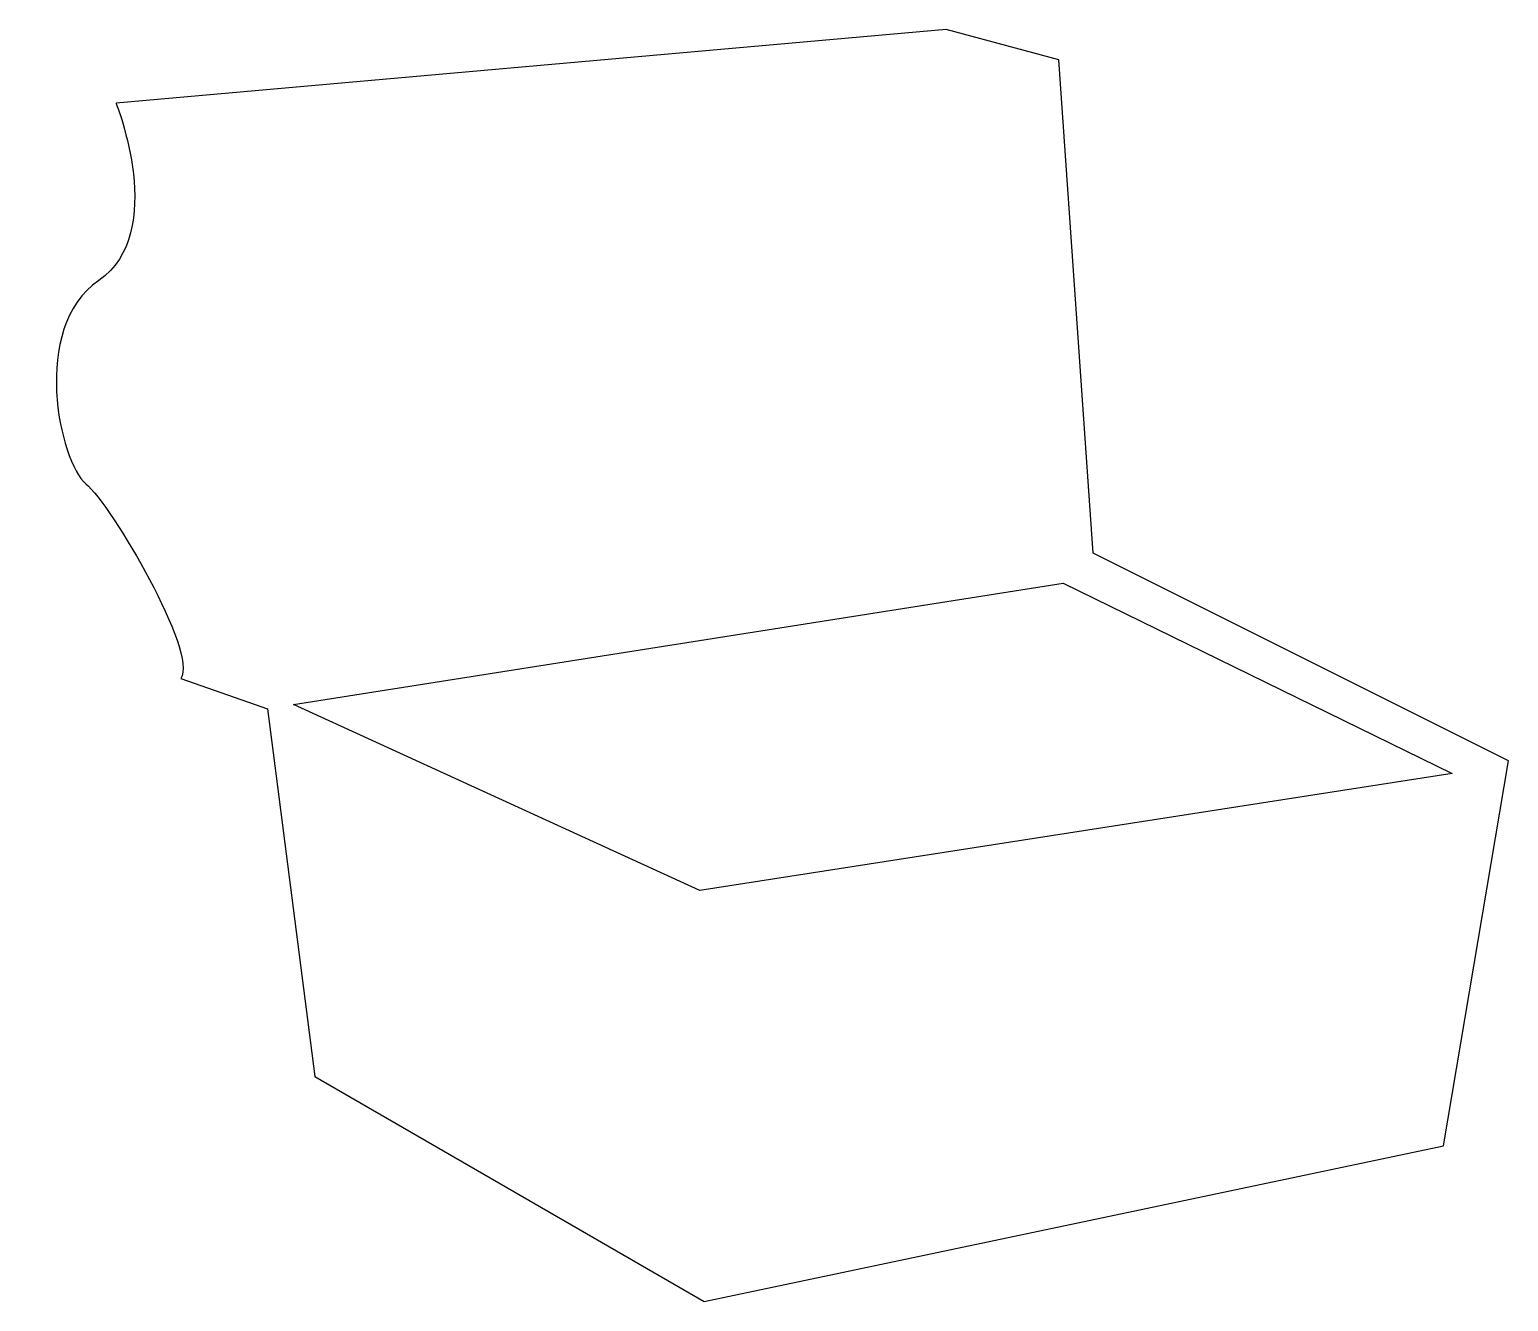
# Model space of a CAD drawing. Header units: centimetres. Extents: x -10.9 to 10.5, y -9.2 to 9.2.
import ezdxf

# ---------------------------------------------------------------- set-up
doc = ezdxf.new("R2010")
doc.units = ezdxf.units.CM
doc.header["$MEASUREMENT"] = 0
doc.layers.add('Camada 1', color=7, linetype='Continuous')

msp = doc.modelspace()

# ---------------------------------------------------------------- linework, layer by layer
at = {"layer": 'Camada 1'}
for points, knots in [([(-1.13437, -9.21704), (-1.13437, -9.21704), (-6.77746, -5.95658), (-6.77746, -5.95658), (-6.77746, -5.95658), (-6.77746, -5.95658), (-7.46718, -0.627), (-7.46718, -0.627), (-7.46718, -0.627), (-7.46718, -0.627), (-8.7212, -0.18811), (-8.7212, -0.18811), (-8.7212, -0.18811), (-8.4704, 0.1881), (-9.72442, 2.31993), (-10.10061, 2.63343), (-10.10061, 2.63343), (-10.47682, 2.94693), (-10.91574, 4.89067), (-9.91252, 5.58039), (-9.91252, 5.58039), (-8.9093, 6.27008), (-9.66172, 8.15113), (-9.66172, 8.15113), (-9.66172, 8.15113), (-9.66172, 8.15113), (2.37688, 9.21704), (2.37688, 9.21704), (2.37688, 9.21704), (2.37688, 9.21704), (4.00708, 8.77812), (4.00708, 8.77812), (4.00708, 8.77812), (4.00708, 8.77812), (4.5087, 1.63022), (4.5087, 1.63022), (4.5087, 1.63022), (4.5087, 1.63022), (10.52797, -1.37942), (10.52797, -1.37942), (10.52797, -1.37942), (10.52797, -1.37942), (9.58746, -6.9598), (9.58746, -6.9598), (9.58746, -6.9598), (9.58746, -6.9598), (-1.13437, -9.21704), (-1.13437, -9.21704)], [0, 0, 0, 0, 0.07692308, 0.07692308, 0.07692308, 0.07692308, 0.15384615, 0.15384615, 0.15384615, 0.15384615, 0.23076923, 0.23076923, 0.23076923, 0.23076923, 0.30769231, 0.30769231, 0.30769231, 0.30769231, 0.38461538, 0.38461538, 0.38461538, 0.38461538, 0.46153846, 0.46153846, 0.46153846, 0.46153846, 0.53846154, 0.53846154, 0.53846154, 0.53846154, 0.61538462, 0.61538462, 0.61538462, 0.61538462, 0.69230769, 0.69230769, 0.69230769, 0.69230769, 0.76923077, 0.76923077, 0.76923077, 0.76923077, 0.84615385, 0.84615385, 0.84615385, 0.84615385, 1, 1, 1, 1]), ([(-7.09097, -0.56429), (-7.09097, -0.56429), (-1.19708, -3.26045), (-1.19708, -3.26045), (-1.19708, -3.26045), (-1.19708, -3.26045), (9.71285, -1.56751), (9.71285, -1.56751), (9.71285, -1.56751), (9.71285, -1.56751), (4.06979, 1.19133), (4.06979, 1.19133), (4.06979, 1.19133), (4.06979, 1.19133), (-7.09097, -0.56429), (-7.09097, -0.56429)], [0, 0, 0, 0, 0.2, 0.2, 0.2, 0.2, 0.4, 0.4, 0.4, 0.4, 0.6, 0.6, 0.6, 0.6, 1, 1, 1, 1])]:
    msp.add_open_spline(points, degree=3, knots=knots, dxfattribs=at)

doc.saveas('drawing.dxf')
